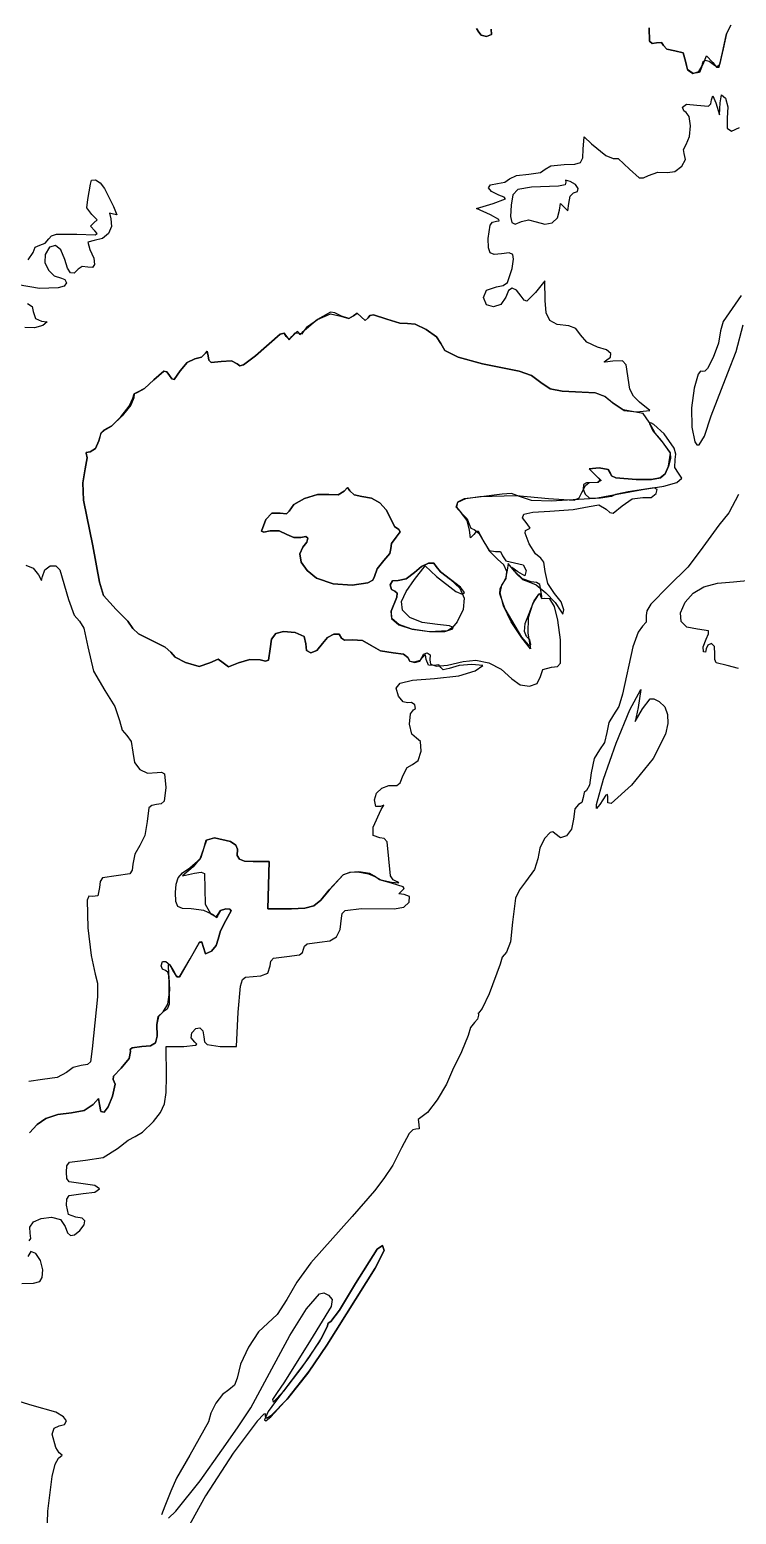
# Model space of a CAD drawing. Extents: x 0 to 397, y 0 to 706.
# Drawn here: x 222.7 to 275.3, y 341.3 to 451.7 of the extents above; entities that cross this region are included whole.
import ezdxf

# ---------------------------------------------------------------- set-up
doc = ezdxf.new("R2010")
doc.units = 0

msp = doc.modelspace()

# ---------------------------------------------------------------- linework, layer by layer
at = {"layer": 'Layer 1', "color": 7}
for points in [[(255.935544, 451.807653), (256.116828, 451.529531), (256.283339, 451.29855), (256.683742, 451.202506), (257.050852, 451.343176), (257.040401, 451.750017)], [(257.040401, 451.750017), (257.050852, 451.343176), (256.683742, 451.202506), (256.283339, 451.29855), (256.116828, 451.529531), (255.935544, 451.807653)], [(274.865038, 452.047542), (274.544044, 451.414322), (274.297595, 450.282461), (274.018989, 449.100831), (273.85498, 448.943999), (273.657303, 449.043152), (273.27202, 449.344964), (272.968195, 449.416391), (272.768947, 449.261334), (272.697394, 448.883696), (272.530927, 448.511912), (272.080032, 448.45366), (271.637781, 448.757093), (271.49054, 449.361358), (271.335098, 449.975015), (270.69679, 450.144172), (270.116514, 450.258869), (269.87517, 450.534697), (269.719727, 450.750862), (269.346003, 450.722022), (269.025962, 450.677931), (268.830109, 450.84501), (268.796022, 451.843504)], [(268.796022, 451.843504), (268.830109, 450.84501), (269.025962, 450.677931), (269.346003, 450.722022), (269.719727, 450.750862), (269.87517, 450.534697), (270.116514, 450.258869), (270.69679, 450.144172), (271.335098, 449.975015), (271.49054, 449.361358), (271.643227, 448.726556), (272.037082, 448.460715), (272.489277, 448.592809), (272.816986, 449.151807), (273.066576, 449.759335), (273.534183, 449.264344), (273.819223, 448.924894), (274.002629, 448.92603), (274.291951, 450.244008), (274.541017, 451.397603), (274.862878, 452.043529)], [(222.667609, 369.630443), (223.257713, 370.248995), (223.902552, 370.71303), (224.779073, 371.001867), (225.804026, 371.1219), (226.749427, 371.294849), (227.403521, 371.739261), (227.80679, 372.180322), (227.883299, 371.739261), (227.987771, 371.213672), (228.229066, 371.168864), (228.541864, 371.563595), (228.860847, 372.356623), (229.046276, 373.258412), (228.901769, 373.591346), (228.936871, 373.845126), (229.495847, 374.455299), (230.086839, 375.174393), (230.198934, 375.690022), (230.178726, 375.844247), (230.321701, 375.961), (231.048776, 376.060792), (231.691174, 376.113852), (232.04458, 376.338164), (232.17481, 376.831425), (232.14768, 377.691332), (232.261098, 378.279413), (232.615816, 378.642069), (232.964195, 379.213558), (233.129284, 380.256204), (233.081648, 381.257576), (232.96886, 381.582648), (232.791852, 381.70524), (232.572116, 381.808869), (232.480702, 382.058018), (232.578455, 382.371329), (232.820074, 382.381956), (233.128105, 382.124693), (233.425089, 381.634332), (233.636921, 381.250327), (233.847629, 381.232209), (234.625239, 382.575543), (235.336704, 383.810355), (235.501639, 383.831356), (235.594673, 383.507936), (235.786144, 382.958837), (236.212035, 383.13893), (236.566621, 383.579682), (236.714038, 384.054036), (236.881431, 384.661431), (237.283774, 385.421756), (237.67721, 386.156725), (237.578851, 386.268043), (237.283774, 386.291354), (236.881431, 386.167), (236.714038, 385.86802), (236.625799, 385.621164), (236.290704, 385.86802), (235.649751, 386.167), (234.703203, 386.291354), (234.060828, 386.320949), (233.711809, 386.471491), (233.567446, 386.835619), (233.539036, 387.505969), (233.584892, 388.134547), (233.749512, 388.603681), (234.073478, 388.983982), (234.59737, 389.346059), (235.383315, 390.017748), (235.655704, 390.777279), (235.830197, 391.404651), (236.449454, 391.577732), (237.636332, 391.303051), (238.028175, 391.037536), (238.155136, 390.749762), (238.143213, 390.278418), (238.298408, 389.994729), (238.674596, 389.8559), (239.325654, 389.819134), (240.52651, 389.819134), (240.472182, 388.054891), (240.418207, 386.290648), (242.182097, 386.299468), (243.177041, 386.339685), (243.836626, 386.518278), (244.369475, 386.940421), (244.984213, 387.711285), (246.029979, 388.831929), (246.515903, 389.021817), (247.100881, 389.04267), (247.919414, 388.910819), (248.373351, 388.694831), (248.815955, 388.460321), (249.608074, 388.28455), (250.161715, 388.234808), (250.031408, 388.3036), (249.735813, 388.453304), (249.54572, 388.757757), (249.414046, 390.020217), (249.287928, 391.28991), (249.083052, 391.521944), (248.741651, 391.583024), (248.251113, 391.749844), (248.263284, 392.376775), (248.847485, 393.679231), (249.059151, 394.021778), (248.796684, 393.923), (248.464412, 393.910477), (248.355712, 394.417595), (248.503179, 394.897318), (248.887745, 395.271406), (249.422662, 395.484495), (250.021177, 395.481221), (250.271738, 395.678424), (250.487902, 396.23546), (250.774534, 396.810356), (251.193458, 397.050025), (251.593861, 397.325412), (251.820698, 398.021222), (251.784405, 398.741198), (251.46792, 398.992068), (251.121315, 399.288269), (250.964153, 400.050402), (251.032371, 400.797365), (251.24955, 401.10803), (251.412357, 401.21329), (251.350797, 401.466452), (251.102882, 401.663347), (250.818455, 401.632964), (250.490019, 401.70127), (250.136183, 402.134967), (249.959154, 402.722452), (250.268563, 403.097874), (251.181354, 403.31825), (252.814473, 403.440598), (254.620873, 403.646709), (255.842014, 404.000457), (256.405533, 404.401521), (255.587661, 404.470004), (254.658929, 404.392878), (253.911965, 404.192721), (253.464908, 404.082522), (253.294604, 404.259396), (253.139161, 404.450028), (252.765437, 404.410738), (252.362829, 404.424364), (252.208401, 404.862646), (252.137448, 405.202812), (252.002731, 405.076782), (251.729587, 404.770753), (251.334702, 404.645996), (250.979438, 404.714584), (250.825158, 404.988588), (250.506908, 405.237737), (249.741777, 405.341366), (248.811942, 405.505761), (248.098537, 405.900872), (247.46239, 406.255237), (246.712472, 406.302686), (246.128977, 406.280461), (245.886266, 406.448736), (245.718167, 406.732673), (245.32041, 406.730032), (244.852803, 406.48629), (244.475154, 406.046922), (244.051881, 405.532158), (243.607276, 405.351729), (243.286165, 405.5099), (243.233375, 406.010939), (243.125425, 406.569078), (242.441742, 406.856548), (241.577458, 406.939274), (241.006464, 406.779377), (240.691323, 406.352119), (240.594596, 405.632761), (240.463318, 404.81339), (240.236664, 404.738055), (239.847059, 404.825605), (239.065524, 404.857443), (238.236628, 404.600885), (237.485828, 404.31681), (237.091158, 404.596299), (236.723916, 404.876052), (236.096324, 404.608646), (235.307556, 404.341637), (234.285161, 404.618877), (233.509094, 405.032377), (233.186258, 405.386874), (232.771744, 405.77374), (231.775146, 406.264586), (230.778548, 406.758784), (230.364034, 407.154292), (230.001334, 407.702465), (229.129311, 408.56364), (228.196301, 409.616859), (227.894588, 410.605519), (227.40211, 413.30286), (226.694878, 416.700288), (226.653603, 417.990651), (226.81791, 419.03515), (226.974719, 419.84407), (226.899754, 420.211664), (226.885775, 420.259863), (227.189032, 420.299859), (227.595917, 420.557387), (227.831088, 421.128181), (228.002803, 421.688702), (228.257597, 421.921932), (228.780799, 422.220426), (229.483324, 422.91606), (230.099594, 423.709061), (230.364034, 424.299656), (230.472557, 424.613584), (230.733745, 424.744156), (231.240335, 425.009225), (231.939541, 425.646562), (232.684828, 426.293557), (232.897449, 426.249416), (233.090655, 425.985935), (233.270495, 425.727949), (233.435055, 425.685765), (233.884758, 426.318251), (234.40418, 426.950606), (234.980487, 427.213602), (235.46807, 427.343072), (235.774943, 427.654574), (235.909528, 427.780163), (235.980613, 427.440085), (236.034378, 427.123952), (236.187429, 426.95969), (236.945108, 427.019574), (237.698597, 427.079149), (238.138556, 426.838952), (238.31861, 426.712101), (238.598181, 426.766324), (239.495693, 427.435852), (241.339751, 429.045137), (241.639414, 429.118603), (241.803213, 428.879067), (242.00659, 428.63005), (242.212083, 428.891414), (242.452722, 429.145855), (242.74125, 429.135184), (242.969189, 429.081826), (243.064042, 429.233256), (243.372899, 429.625942), (244.115673, 430.152243), (245.089781, 430.560319), (245.858044, 430.403773), (246.444008, 430.211995), (246.790789, 430.425293), (247.055064, 430.610193), (247.368286, 430.338157), (247.666163, 430.063166), (247.873817, 430.273951), (248.017381, 430.441862), (248.278586, 430.482708), (249.27364, 430.174468), (250.231962, 429.867154), (250.809283, 429.849559), (251.377564, 429.803808), (252.210429, 429.405764), (252.963522, 428.860348), (253.292487, 428.372478), (253.598528, 427.834139), (254.590931, 427.338397), (256.389851, 426.842524), (259.115441, 426.303788), (260.029842, 425.975748), (260.7421, 425.451123), (261.438881, 424.98259), (262.329601, 424.810125), (264.813952, 424.682596), (265.52792, 424.409381), (266.09974, 423.948642), (266.92674, 423.378244), (267.855869, 423.267427), (268.834828, 423.381727), (268.065772, 424.004733), (267.64068, 424.434296), (267.360348, 424.968699), (267.082227, 426.779332), (266.814821, 427.066935), (266.082807, 427.041799), (265.527313, 426.971993), (265.459067, 426.998292), (265.553639, 427.064377), (265.928268, 427.339742), (265.942665, 427.620267), (265.612179, 427.879757), (264.952153, 428.092019), (264.149274, 428.451809), (263.693794, 429.001834), (263.349262, 429.482935), (262.824549, 429.683048), (261.958589, 429.768139), (261.415289, 430.067444), (261.132471, 430.647008), (261.047959, 431.57288), (261.040198, 433.034439), (260.337817, 432.152494), (259.688132, 431.503603), (259.487958, 431.575983), (259.269958, 431.88791), (258.920278, 432.340062), (258.604795, 432.475374), (258.337202, 432.294906), (258.13119, 431.799716), (257.767388, 431.265357), (257.207794, 431.081107), (256.694502, 431.250341), (256.469606, 431.776433), (256.697104, 432.323988), (257.435512, 432.570183), (257.933431, 432.675923), (258.257882, 432.896194), (258.603207, 433.93367), (258.696539, 434.636211), (258.640249, 434.992842), (258.368059, 435.096465), (257.81369, 435.039982), (257.26619, 434.99061), (256.969051, 435.104849), (256.846406, 435.469054), (256.822384, 436.169577), (256.954455, 437.175038), (257.144597, 437.390117), (257.439745, 437.460039), (257.625042, 437.498828), (257.60952, 437.596255), (256.998773, 437.942287), (255.940439, 438.408659), (257.175162, 438.780487), (258.093355, 439.132515), (258.01366, 439.254108), (257.616134, 439.397496), (257.056722, 439.660359), (256.845535, 439.944919), (256.992395, 440.17299), (257.507126, 440.266388), (258.054814, 440.370017), (258.409885, 440.619166), (258.920399, 440.868315), (259.841811, 440.971944), (260.699194, 441.075573), (261.05572, 441.324722), (261.470234, 441.573871), (262.466832, 441.6775), (263.259287, 441.701814), (263.681755, 441.837882), (263.85148, 442.180391), (263.885705, 442.824028), (263.970416, 443.729125), (264.503067, 443.227959), (265.583273, 442.351747), (266.119639, 442.123852), (266.487796, 442.127998), (267.34293, 441.324722), (268.059113, 440.679315), (268.37287, 440.678808), (268.753336, 440.861524), (269.449367, 441.101943), (270.15704, 441.092594), (270.718342, 441.168778), (271.221635, 441.553366), (271.50334, 442.060523), (271.399877, 442.504412), (271.357808, 442.787825), (271.557568, 443.16834), (271.789487, 443.752518), (271.865103, 444.550348), (271.785275, 445.254515), (271.550865, 445.557705), (271.36407, 445.669889), (271.286282, 445.938705), (271.565814, 446.157825), (272.344616, 446.087225), (273.206276, 446.023504), (273.377285, 446.185402), (273.438228, 446.500328), (273.530038, 446.795647), (273.755728, 446.263614), (274.038303, 445.381669), (274.078873, 446.263614), (274.180473, 446.86413), (274.466223, 446.616392), (274.651034, 445.957623), (274.609098, 445.117085), (274.591884, 444.381367), (274.916147, 444.152855), (275.521068, 444.428507)], [(228.25548, 439.892443), (228.923994, 438.553651), (229.181743, 437.945285), (228.919055, 437.994145), (228.638509, 438.055705), (228.722558, 437.633606), (228.782663, 437.054311), (228.555165, 436.5407), (228.102242, 436.173403), (227.486071, 436.033052), (227.008983, 435.90345), (227.176685, 435.350779), (227.456625, 434.704319), (227.521525, 434.244688), (227.375817, 434.010284), (227.023932, 434.039504), (226.596982, 434.080779), (226.297562, 433.900862), (226.008157, 433.599143), (225.733867, 433.627327), (225.492451, 433.972547), (225.30167, 434.62194), (225.018786, 435.335362), (224.605991, 435.649626), (224.174941, 435.537978), (223.837288, 434.97366), (223.828513, 434.394756), (224.085909, 433.822501), (224.521501, 433.385117), (225.047317, 433.210828), (225.314149, 433.113814), (225.425142, 432.880275), (225.260636, 432.639111), (224.81897, 432.491172), (223.415278, 432.45165), (221.836298, 432.715076)], [(222.57937, 434.58944), (222.955696, 435.133115), (223.10007, 435.51954), (223.447116, 435.680274), (223.848268, 435.821385), (224.122686, 436.160405), (224.309256, 436.375021), (224.691584, 436.497264), (226.188906, 436.487783), (227.570076, 436.450918), (227.710675, 436.550688), (227.54181, 436.740019), (227.215093, 437.100073), (227.472313, 437.330217), (227.701795, 437.570988), (227.326968, 437.957809), (226.932915, 438.453859), (227.010879, 439.068707), (227.220782, 440.215588), (227.295736, 440.516877), (227.583085, 440.535425), (227.947957, 440.313269), (228.25548, 439.892443)], [(262.592774, 440.37328), (262.549999, 440.16492), (262.052671, 440.06213), (260.030608, 439.981492), (259.017766, 439.819992), (258.638402, 439.428369), (258.516777, 438.657368), (258.46451, 437.819884), (258.562726, 437.358968), (258.831201, 437.243599), (259.289713, 437.442753), (259.816675, 437.567151), (260.393908, 437.420881), (261.026351, 437.23436), (261.577567, 437.3408), (261.968313, 437.700975), (262.119346, 438.275662), (262.190034, 438.782648), (262.466832, 438.502498), (262.742572, 438.233681), (262.814318, 438.767081), (262.921651, 439.327602), (263.172388, 439.560832), (263.469102, 439.660387), (263.507748, 439.89822), (263.315213, 440.183083), (262.918388, 440.423727), (262.572621, 440.504866), (262.592774, 440.37328)], [(275.647676, 431.938358), (274.757618, 430.639429), (274.299183, 429.987143), (274.108506, 429.305223), (273.945346, 428.379732), (273.56417, 427.3197), (273.12743, 426.498719), (272.938992, 426.294621), (272.797583, 426.290382), (272.622283, 426.313837), (272.446304, 426.07645), (272.134449, 425.030038), (271.946286, 423.572928), (271.966085, 422.126896), (272.193991, 421.037617), (272.343526, 420.819849), (272.515361, 420.819148), (272.921662, 421.466396), (273.404361, 422.974269), (274.645787, 426.171496), (275.264537, 427.774712), (275.804045, 429.76088)], [(222.536728, 431.335196), (222.881265, 431.12279), (222.955696, 430.741382), (223.121766, 430.224165), (223.573057, 430.030534), (223.9825, 429.965623), (223.664074, 429.69222), (223.058443, 429.516096), (222.341157, 429.559576)], [(244.112851, 430.144482), (242.981139, 429.174342), (242.788655, 428.995836), (242.711264, 429.153881), (242.593701, 429.247588), (242.326383, 428.977492), (241.996756, 428.664357), (241.776402, 428.879067), (241.6285, 429.118157), (241.335606, 429.043682), (239.495693, 427.435852), (238.598181, 426.766324), (238.31861, 426.712101), (238.138556, 426.838952), (237.698597, 427.079149), (236.945108, 427.019574), (236.187429, 426.95969), (236.034378, 427.123952), (235.980613, 427.440085), (235.909528, 427.780163), (235.774943, 427.654574), (235.46807, 427.343072), (234.980487, 427.213602), (234.40418, 426.950606), (233.884758, 426.318251), (233.435055, 425.685765), (233.270495, 425.727949), (233.090655, 425.985935), (232.897449, 426.249416), (232.684828, 426.293557), (231.939541, 425.646562), (231.231736, 425.009225), (230.704112, 424.744156), (230.463032, 424.622359), (230.443409, 424.329642), (230.227388, 423.778713), (229.578574, 422.970476), (228.806199, 422.239895), (228.219497, 421.921932), (227.991558, 421.688702), (227.831088, 421.128181), (227.595917, 420.557387), (227.189032, 420.299859), (226.885775, 420.259863), (226.899754, 420.211664), (226.974719, 419.84407), (226.81791, 419.03515), (226.653603, 417.990651), (226.694878, 416.700288), (227.40211, 413.30286), (227.894588, 410.605519), (228.196301, 409.616859), (229.129311, 408.56364), (230.001334, 407.702465), (230.364034, 407.154292), (230.778548, 406.758784), (231.775146, 406.264586), (232.771744, 405.77374), (233.186258, 405.386874), (233.509094, 405.032377), (234.285161, 404.618877), (235.307556, 404.341637), (236.096324, 404.608646), (236.723916, 404.876052), (237.091158, 404.596299), (237.485828, 404.31681), (238.236628, 404.600885), (239.065524, 404.857443), (239.847059, 404.825605), (240.236664, 404.738055), (240.463318, 404.81339), (240.594596, 405.632761), (240.691323, 406.352119), (241.006464, 406.779377), (241.577458, 406.939274), (242.441742, 406.856548), (243.125425, 406.569078), (243.233375, 406.010939), (243.286165, 405.5099), (243.607276, 405.351729), (244.051881, 405.532158), (244.475154, 406.046922), (244.852803, 406.48629), (245.32041, 406.730032), (245.718167, 406.732673), (245.886266, 406.448736), (246.128977, 406.280461), (246.712472, 406.302686), (247.46239, 406.255237), (248.098537, 405.900872), (248.811942, 405.505761), (249.741777, 405.341366), (250.506908, 405.237737), (250.825158, 404.988588), (250.980601, 404.739439), (251.354325, 404.63581), (251.728049, 404.739439), (251.883492, 404.988588), (251.998189, 405.237737), (252.274017, 405.341366), (252.492784, 405.192802), (252.470515, 404.835482), (252.518018, 404.493685), (252.973841, 404.355616), (253.797566, 404.423526), (254.94878, 404.699663), (255.892775, 404.802768), (256.867231, 404.604545), (257.786984, 404.135058), (258.566871, 403.42437), (259.189657, 402.977252), (259.891817, 402.863674), (260.465522, 403.068721), (260.702942, 403.577476), (260.894015, 404.119167), (261.52562, 404.283032), (261.98195, 404.327774), (262.208687, 404.571384), (262.187432, 406.311506), (262.008044, 407.768721), (261.744784, 408.799031), (261.415509, 409.354546), (261.038081, 409.387377), (260.800662, 409.376749), (260.700825, 409.642083), (260.656039, 409.737884), (260.535946, 409.65734), (260.142731, 409.045535), (259.787748, 407.95673), (259.774078, 406.816331), (259.96105, 405.645461), (259.325697, 406.463553), (258.524361, 407.663841), (257.963533, 408.831619), (257.710018, 409.792294), (257.830624, 410.371275), (258.153509, 410.866415), (258.202848, 411.391817), (257.987141, 411.894928), (257.514887, 412.323195), (256.901715, 412.9182), (256.436445, 413.718785), (256.082917, 414.375129), (255.926807, 414.364005), (255.749233, 414.148822), (255.489104, 413.915194), (255.416564, 414.474788), (255.241542, 415.195293), (254.82813, 415.744084), (254.435874, 416.194967), (254.553669, 416.568261), (255.151683, 416.837177), (256.200084, 416.974926), (258.92622, 417.053948), (261.315012, 416.819704), (263.218867, 416.694997), (263.579384, 416.87864), (263.784458, 417.269849), (264.052878, 417.79121), (264.318917, 418.020207), (265.024473, 418.052663), (265.140316, 418.210222), (264.780703, 418.58183), (264.330867, 419.026507), (265.074567, 419.099708), (265.746697, 418.986907), (265.916648, 418.689427), (265.980528, 418.505977), (266.315508, 418.372236), (267.823766, 418.248455), (268.974798, 418.253895), (269.628975, 418.368179), (269.981329, 418.672367), (270.22689, 419.247522), (270.385067, 420.212767), (269.85612, 420.957084), (269.243168, 421.693729), (268.794258, 422.510013), (268.355358, 423.160095), (267.661135, 423.278363), (266.864298, 423.423487), (266.07434, 423.958872), (265.49865, 424.414639), (264.787758, 424.684537), (262.329601, 424.810125), (261.438881, 424.98259), (260.7421, 425.451123), (260.029842, 425.975748), (259.115441, 426.303788), (256.389851, 426.842524), (254.590931, 427.338397), (253.598528, 427.834139), (253.292487, 428.372478), (252.963522, 428.860348), (252.210429, 429.405764), (251.377564, 429.803808), (250.809283, 429.849559), (250.231962, 429.867154), (249.27364, 430.174468), (248.278586, 430.482708), (248.017381, 430.441862), (247.873817, 430.273951), (247.666163, 430.063166), (247.368286, 430.338157), (247.055064, 430.610193), (246.790789, 430.425293), (246.448021, 430.213538), (245.88803, 430.387546), (245.4021, 430.63745), (245.071878, 430.697682), (244.112851, 430.144482)], [(268.827067, 422.410882), (269.078641, 421.874792), (269.697723, 421.137354), (270.360019, 420.232169), (270.377024, 419.798148), (270.223009, 419.237291), (269.979295, 418.668795), (269.626902, 418.367561), (268.972753, 418.253983), (267.823766, 418.248455), (266.315508, 418.372236), (265.980528, 418.505977), (265.916648, 418.689427), (265.746697, 418.986907), (265.074567, 419.099708), (264.330867, 419.026507), (264.780703, 418.58183), (265.214752, 418.159863), (264.936278, 418.010682), (264.142527, 417.999746), (263.913856, 417.878969), (263.886367, 417.531477), (264.031055, 417.139866), (264.318917, 416.886732), (264.837677, 416.853085), (265.465445, 416.990096), (268.3106, 417.495626), (269.876372, 417.735896), (270.856951, 418.023162), (271.232693, 418.348462), (270.983951, 418.702833), (270.696922, 419.124402), (270.735596, 419.737531), (270.782295, 420.135459), (270.666804, 420.566162), (269.901628, 421.633712), (269.146992, 422.344692), (268.915046, 422.471169), (268.827067, 422.410882)], [(247.414853, 416.971751), (248.122856, 416.845611), (248.740769, 416.507407), (249.23274, 415.984921), (249.562918, 415.305933), (249.844612, 414.746383), (250.168638, 414.513594), (250.254981, 414.349817), (249.965085, 413.955852), (249.621656, 413.480704), (249.578793, 413.121179), (249.49492, 412.740047), (249.052801, 412.213129), (248.560456, 411.602073), (248.355712, 411.019328), (248.224192, 410.751821), (247.866321, 410.554019), (246.691658, 410.373171), (245.271991, 410.488061), (244.047587, 410.909967), (243.335356, 411.467626), (242.903484, 412.092523), (242.789046, 412.700817), (243.029117, 413.208668), (243.329502, 413.591179), (243.399137, 413.870303), (243.24725, 413.999938), (242.883067, 413.93398), (242.352709, 413.916694), (241.82685, 414.162933), (241.249705, 414.415125), (240.59636, 414.411994), (240.129491, 414.319219), (239.932167, 414.394487), (240.263337, 415.259367), (240.712865, 415.736234), (241.321671, 415.741614), (241.805506, 415.695577), (242.005708, 415.891898), (242.339645, 416.377304), (243.142623, 416.830596), (244.11639, 417.12613), (244.962693, 417.138262), (245.654844, 417.106997), (246.088761, 417.378151), (246.338175, 417.639957), (246.509272, 417.406726), (246.83374, 417.104175), (247.414853, 416.971751)], [(246.088761, 417.378151), (245.654844, 417.106997), (244.962693, 417.138262), (244.11639, 417.12613), (243.142623, 416.830596), (242.339645, 416.377304), (242.005708, 415.891898), (241.805506, 415.695577), (241.321671, 415.741614), (240.712865, 415.736234), (240.263337, 415.259367), (239.932167, 414.394487), (240.129491, 414.319219), (240.59636, 414.411994), (241.249705, 414.415125), (241.82685, 414.162933), (242.352709, 413.916694), (242.883067, 413.93398), (243.24725, 413.999938), (243.399137, 413.870303), (243.329502, 413.591179), (243.029117, 413.208668), (242.789046, 412.700817), (242.903484, 412.092523), (243.335356, 411.467626), (244.047587, 410.909967), (245.271991, 410.488061), (246.691658, 410.373171), (247.866321, 410.554019), (248.224192, 410.751821), (248.355712, 411.019328), (248.560456, 411.602073), (249.052801, 412.213129), (249.49492, 412.740047), (249.578793, 413.121179), (249.621656, 413.480704), (249.965085, 413.955852), (250.254981, 414.349817), (250.168638, 414.513594), (249.844612, 414.746383), (249.562918, 415.305933), (249.23274, 415.984921), (248.740769, 416.507407), (248.122856, 416.845611), (247.414853, 416.971751), (246.83374, 417.104175), (246.509272, 417.406726), (246.338175, 417.639957), (246.088761, 417.378151)], [(267.229335, 417.335818), (266.284551, 417.129796), (265.994612, 416.98939), (265.186089, 416.845765), (261.50022, 416.632026), (260.029401, 416.686089), (259.135902, 416.966107), (258.550335, 417.202115), (257.861315, 417.153432), (255.903045, 416.912484), (255.028453, 416.815796), (254.52871, 416.557281), (254.447405, 416.184268), (254.82813, 415.744084), (255.239954, 415.324895), (255.411272, 414.915761), (255.517458, 414.631731), (255.772869, 414.513594), (256.13063, 414.243939), (256.483364, 413.595666), (256.8768, 412.962517), (257.35649, 412.879174), (257.737534, 412.883892), (257.880718, 412.562379), (258.11902, 412.184201), (258.762663, 412.044148), (259.420462, 411.898671), (259.644608, 411.471942), (259.535952, 411.085474), (259.027246, 411.383748), (258.586318, 411.691326), (258.893896, 411.250397), (259.373939, 410.81432), (259.848161, 410.633036), (260.393622, 410.396096), (261.117544, 409.819133), (261.801382, 409.102933), (262.22659, 408.448282), (262.373919, 408.230265), (262.438963, 408.549882), (262.251329, 409.134876), (261.761276, 409.751091), (261.262051, 410.496379), (261.05572, 411.393273), (260.959676, 412.102136), (260.728695, 412.396926), (260.342844, 412.707812), (259.873914, 413.45526), (259.577139, 414.248746), (259.601955, 414.447349), (259.742328, 414.513594), (259.944381, 414.613871), (259.715164, 414.936928), (259.363984, 415.386135), (259.472452, 415.661445), (260.127021, 415.810946), (261.414142, 415.882725), (263.144519, 416.015723), (264.324561, 416.246087), (265.039113, 416.352141), (265.59174, 416.033009), (265.866377, 415.790926), (266.111117, 415.742584), (266.782365, 416.28454), (267.521788, 416.813133), (268.314127, 416.89167), (268.957065, 416.911029), (269.317428, 417.21164), (269.3803, 417.500571), (269.164763, 417.610941), (267.229335, 417.335818)], [(275.454398, 417.123005), (274.713592, 415.772085), (273.98962, 414.834975), (272.593677, 412.926093), (271.670545, 411.716946), (270.229359, 410.296133), (268.910675, 408.964087), (268.622014, 408.479288), (268.579416, 408.113848), (268.563497, 407.633629), (268.30178, 407.335973), (267.965809, 406.87428), (267.583304, 405.797993), (266.814821, 402.266906), (266.536832, 401.345979), (266.133959, 400.72456), (265.786429, 400.175153), (265.641834, 399.428101), (265.481761, 398.68374), (265.096792, 398.14152), (264.69048, 397.473314), (264.47943, 396.427019), (264.350667, 395.497581), (264.142527, 395.110804), (263.955732, 394.955361), (263.877944, 394.581637), (263.774315, 394.207913), (263.525166, 394.05247), (263.276017, 393.738365), (263.172388, 392.9832), (263.02125, 392.230802), (262.653319, 391.734189), (262.196819, 391.592648), (261.779973, 391.905463), (261.629052, 392.019501), (261.43812, 391.976917), (261.011799, 391.534649), (260.652153, 390.804184), (260.510325, 390.011045), (260.25024, 389.225717), (259.602275, 388.306775), (259.139788, 387.717922), (258.850108, 387.103537), (258.632135, 385.313453), (258.479603, 383.841575), (258.177052, 383.081427), (257.867136, 382.711936), (257.696921, 382.178668), (256.895233, 379.984962), (256.361634, 378.874235), (256.082961, 378.530238), (256.065499, 378.560665), (256.093545, 378.386305), (256.029868, 378.094116), (255.791567, 377.841615), (255.502289, 377.464893), (255.315669, 376.873593), (254.820722, 375.654392), (254.169493, 374.301488), (253.706357, 373.252321), (253.008898, 372.093318), (252.29907, 371.155309), (251.798825, 370.769122), (251.613705, 370.618971), (251.651364, 370.257947), (251.676852, 369.931759), (251.424528, 369.906933), (251.208584, 369.854264), (250.942368, 369.58295), (250.37078, 368.53004), (249.722021, 367.226261), (249.047862, 366.250036), (248.355712, 365.314116), (246.680016, 363.40594), (243.610098, 359.967809), (242.566454, 358.523431), (241.827908, 357.233736), (241.121558, 356.112519), (240.416796, 355.463848), (239.7255, 354.828165), (238.974772, 353.692286), (238.372144, 352.424776), (238.12515, 351.394201), (237.943866, 350.851056), (237.507788, 350.508729), (237.040606, 350.160344), (236.551099, 349.515791), (236.16511, 348.774334), (236.008482, 348.135238), (234.600898, 345.647801), (233.605623, 343.949704), (233.189786, 342.982916), (232.758691, 341.852615), (232.501284, 341.212372)], [(252.942884, 411.779564), (253.25377, 411.385379), (254.00016, 410.809425), (254.702381, 410.163433), (255.02132, 409.420803), (254.956679, 408.583054), (254.50816, 407.651709), (254.169956, 407.228414), (253.779762, 406.987649), (252.452876, 406.913345), (251.123514, 407.10239), (250.162156, 407.445158), (249.632134, 407.907517), (249.596785, 408.455337), (250.014827, 409.486507), (250.044725, 409.797878), (249.863485, 409.92748), (249.628976, 410.068679), (249.531521, 410.408316), (249.697283, 410.706458), (250.10408, 410.739222), (250.701598, 410.84726), (251.334569, 411.31672), (251.857182, 411.763144), (252.379366, 412.012089), (252.781229, 412.029061), (252.942884, 411.779564)], [(251.334569, 411.31672), (250.701598, 410.84726), (250.10408, 410.739222), (249.697283, 410.706458), (249.531521, 410.408316), (249.628976, 410.068679), (249.863485, 409.92748), (250.044725, 409.797878), (250.014827, 409.486507), (249.596785, 408.455337), (249.610279, 407.905092), (250.153469, 407.440042), (251.165484, 407.106992), (252.444894, 406.92459), (253.588771, 406.92336), (254.194188, 407.133831), (254.165161, 407.259646), (253.938159, 407.36274), (253.041309, 407.458034), (251.891181, 407.597381), (250.989597, 407.97115), (250.441826, 408.512928), (250.353141, 409.156307), (250.708344, 409.908165), (251.32575, 410.809778), (252.129731, 411.818017), (252.976751, 411.020386), (254.402459, 409.919102), (254.877238, 409.717643), (255.057436, 409.826938), (254.74655, 410.229811), (254.00016, 410.809425), (253.25377, 411.385379), (252.942884, 411.779564), (252.781229, 412.029061), (252.379366, 412.012089), (251.857182, 411.763144), (251.334569, 411.31672)], [(222.391604, 411.865995), (222.945818, 411.657944), (223.337049, 411.160439), (223.558902, 410.728066), (223.636558, 411.036261), (223.818955, 411.527929), (224.207264, 411.812593), (224.636981, 411.829565), (224.9436, 411.518156), (225.585303, 409.319291), (226.0063, 408.151419), (226.394223, 407.709565), (226.724247, 407.178369), (227.006646, 405.795744), (227.435315, 403.973117), (228.278058, 402.533606), (229.02361, 401.355812), (229.379431, 400.311104), (229.568123, 399.589056), (229.911067, 399.187154), (230.230948, 398.755486), (230.364034, 397.961603), (230.500526, 397.19764), (230.879178, 396.662145), (231.453754, 396.394144), (232.178018, 396.432663), (232.512309, 396.47127), (232.71186, 396.335649), (232.83348, 395.328468), (232.69647, 394.300208), (232.480906, 394.105497), (232.127924, 394.05247), (231.775537, 393.999697), (231.559907, 393.80676), (231.422368, 392.7927), (231.266925, 391.747242), (230.893201, 391.00341), (230.519477, 390.378023), (230.364034, 389.617698), (230.321872, 389.169929), (230.148707, 388.910246), (229.129311, 388.7608), (228.107798, 388.610384), (227.935957, 388.346611), (227.894588, 387.889791), (227.772968, 387.263787), (227.359777, 387.224099), (227.090254, 387.239693), (226.956728, 386.939275), (227.026754, 384.891531), (227.270127, 382.833248), (227.572502, 381.448065), (227.72956, 380.767556), (227.749199, 379.756053), (227.340374, 375.884403), (227.218313, 374.914264), (227.003118, 374.727335), (226.526515, 374.64968), (225.929923, 374.494237), (225.425142, 374.120513), (224.726906, 373.743217), (223.643966, 373.591346), (222.624526, 373.463684)], [(258.233496, 411.487817), (258.115139, 410.865384), (257.830624, 410.371275), (257.672568, 410.11276), (257.654411, 409.7626), (258.059224, 408.625024), (259.302016, 406.510516), (259.79719, 405.938724), (259.944043, 405.868664), (259.997386, 405.978483), (259.903459, 406.304626), (259.677769, 406.555628), (259.512228, 406.925427), (259.563116, 407.537056), (260.248784, 409.226775), (260.583731, 409.70846), (260.696838, 409.76495), (260.753742, 409.662896), (260.792636, 409.455022), (260.808775, 409.574702), (260.65417, 410.426264), (260.412297, 410.588569), (260.017494, 410.633036), (259.371955, 410.863356), (258.782771, 411.417261), (258.310093, 411.99229), (258.233496, 411.487817)], [(275.441081, 404.18765), (274.602042, 404.410738), (273.794313, 404.601591), (273.675785, 404.850872), (273.692228, 405.253877), (273.660875, 405.813912), (273.427644, 406.046922), (273.160988, 405.926007), (273.050172, 405.63523), (272.990023, 405.40491), (272.845208, 405.428855), (272.816016, 405.78957), (273.033944, 406.369361), (273.216887, 406.766225), (273.200235, 406.987869), (272.39471, 407.105256), (271.603033, 407.256702), (271.169601, 407.676271), (271.11836, 408.311806), (271.473254, 409.111152), (272.072282, 409.776232), (272.873254, 410.251903), (273.875044, 410.53767), (275.076529, 410.633036), (276.326818, 410.759507)], [(267.978988, 401.284419), (267.756385, 400.226085), (268.296136, 401.193049), (268.862962, 401.919375), (269.148425, 401.921961), (269.531917, 401.725744), (269.952277, 401.318258), (270.166212, 400.765549), (270.180188, 400.087195), (270.000671, 399.302777), (269.08702, 397.494062), (267.476985, 395.496038), (265.974239, 394.137049), (265.712081, 394.177816), (265.714506, 394.669831), (265.699149, 394.812657), (265.580539, 394.74537), (265.112667, 394.060231), (264.880741, 393.772125), (264.877965, 394.074656), (265.39511, 395.937495), (266.334596, 398.620477), (267.366918, 401.09533), (268.170635, 402.611217), (267.978988, 401.284419)], [(222.63996, 361.596894), (222.783717, 361.762744), (222.716865, 362.161692), (222.695302, 362.628417), (222.984359, 363.005713), (223.538397, 363.259449), (224.311775, 363.355492), (224.972484, 363.177207), (225.322836, 362.655228), (225.498272, 362.185085), (225.72249, 361.985479), (226.019402, 362.050192), (226.41292, 362.373006), (226.743672, 362.78973), (226.804945, 363.100125), (226.59965, 363.293905), (226.130698, 363.360784), (225.583848, 363.559266), (225.425142, 364.242729), (225.465915, 364.706467), (225.636765, 364.97342), (226.659865, 365.124674), (227.531888, 365.228303), (227.894588, 365.477452), (227.531888, 365.726601), (226.659865, 365.83023), (225.636765, 365.981484), (225.465915, 366.248437), (225.425142, 366.712175), (225.467128, 367.185438), (225.655991, 367.451333), (226.851776, 367.59412), (228.169446, 367.795644), (229.229147, 368.476065), (230.008434, 369.098939), (230.54642, 369.35801), (231.09596, 369.689621), (231.903204, 370.4869), (232.423243, 371.153876), (232.720767, 371.803688), (232.852927, 372.632953), (232.876872, 373.838291), (232.859586, 376.060792), (234.16945, 376.066084), (235.035741, 376.146429), (235.12716, 376.243586), (234.993187, 376.379703), (234.721019, 376.712329), (234.749417, 377.079615), (235.05548, 377.404375), (235.348743, 377.44646), (235.568915, 377.226806), (235.655704, 376.766348), (235.707843, 376.415896), (235.896343, 376.200051), (236.874905, 376.060792), (238.094106, 376.060792), (238.197822, 378.618432), (238.384839, 380.555228), (238.541764, 381.043787), (238.742511, 381.22017), (239.88904, 381.308365), (240.412739, 381.522986), (240.594596, 382.058018), (240.646978, 382.409214), (240.837175, 382.624976), (241.829319, 382.763574), (242.770002, 382.889516), (242.992362, 383.054087), (243.064042, 383.292741), (243.134537, 383.530056), (243.351777, 383.694776), (244.261018, 383.821908), (245.03095, 383.91228), (245.532297, 384.212301), (245.804317, 384.76533), (245.886266, 385.614726), (245.947594, 385.956083), (246.17475, 386.168323), (247.385572, 386.328748), (249.808805, 386.306876), (250.536938, 386.415708), (250.944397, 386.798649), (250.951144, 387.213075), (250.549638, 387.35498), (250.168462, 387.422052), (250.419111, 387.661897), (250.561093, 387.812064), (250.481288, 387.948573), (249.62536, 388.201647), (248.728731, 388.452119), (248.355712, 388.719525), (248.010034, 388.930001), (247.178845, 389.043375), (246.540052, 389.012281), (246.029847, 388.820552), (244.973982, 387.69788), (244.36506, 386.935361), (243.834553, 386.517132), (243.17579, 386.339674), (242.182097, 386.299468), (240.418207, 386.290648), (240.472182, 388.054891), (240.52651, 389.819134), (239.325654, 389.819134), (238.674596, 389.8559), (238.298408, 389.994729), (238.143213, 390.278418), (238.155136, 390.749762), (238.028175, 391.037536), (237.636332, 391.303051), (236.449454, 391.577732), (235.838267, 391.412279), (235.655704, 390.845718)], [(235.655704, 390.845718), (235.422606, 390.12561), (234.861953, 389.429314), (234.068203, 388.749864), (234.961437, 388.950595), (235.457051, 389.032373), (235.708488, 388.928546), (235.724496, 387.789955), (235.761537, 386.645455), (236.154179, 385.963976), (236.574073, 385.714518), (236.714038, 385.895537), (236.881431, 386.17507), (237.283774, 386.291354), (237.578851, 386.268043), (237.67721, 386.156725), (237.283774, 385.421756), (236.881431, 384.661431), (236.714038, 384.054036), (236.566621, 383.579682), (236.212035, 383.13893), (235.786144, 382.958837), (235.594673, 383.507936), (235.502356, 383.833583), (235.339527, 383.816793), (234.636176, 382.597416), (233.843924, 381.22824), (233.616107, 381.287678), (233.344303, 381.739459), (233.109937, 382.129924), (232.996287, 382.134262), (233.057847, 380.725928), (233.073457, 379.20325), (232.925687, 378.845732), (232.654622, 378.656885), (232.272563, 378.283778), (232.14768, 377.691332), (232.17481, 376.831425), (232.04458, 376.338164), (231.691174, 376.113852), (231.048776, 376.060792), (230.321701, 375.961), (230.178726, 375.844247), (230.198934, 375.690022), (230.086839, 375.174393), (229.495847, 374.455299), (228.936871, 373.845126), (228.901769, 373.591346), (229.046276, 373.258412), (228.860847, 372.356623), (228.541864, 371.563595), (228.229066, 371.168864), (227.987771, 371.213672), (227.883299, 371.739261), (227.80679, 372.180322), (227.403521, 371.739261), (226.749427, 371.294849), (225.804026, 371.1219), (224.779073, 371.001867), (223.902552, 370.71303), (223.257713, 370.248995), (222.667609, 369.630443)], [(233.026284, 340.975669), (233.5662, 341.488548), (235.371718, 343.73398), (236.985677, 346.027037), (238.152314, 347.688621), (239.137976, 349.187619), (240.544854, 351.763207), (242.056552, 354.54667), (243.294406, 356.545113), (244.257666, 357.651337), (244.58683, 357.723733), (244.93306, 357.548414), (245.198139, 357.230153), (245.123031, 356.718151), (243.591092, 354.216778), (241.65293, 351.10704), (241.069082, 350.247673), (240.750524, 349.793604), (240.804499, 349.608086), (241.601336, 350.407884), (242.965705, 352.201225), (244.255329, 354.095704), (244.827932, 355.198912), (244.90572, 355.484486), (245.092515, 355.608135), (245.745772, 356.440382), (246.9446, 358.429653), (248.554723, 360.970934), (248.937459, 361.243647), (249.061268, 360.877227), (248.410745, 359.554309), (244.812057, 353.835778), (243.395389, 351.765963), (241.843783, 349.828837), (240.633754, 348.574998), (240.305742, 348.376373), (240.241818, 348.555044), (240.241547, 348.725121), (240.128147, 348.708427), (239.616679, 348.194081), (237.838121, 345.796982), (235.781684, 342.633318), (234.322909, 339.972661)], [(246.9446, 358.429653), (245.745772, 356.440382), (245.092515, 355.608135), (244.90572, 355.485853), (244.827932, 355.203498), (244.413495, 354.373941), (243.402885, 352.833183), (240.989355, 349.6416), (240.440256, 348.89133), (240.157857, 348.271763), (240.262431, 348.195988), (240.63435, 348.497211), (241.918219, 349.917385), (243.485457, 351.905752), (244.812057, 353.835778), (248.410745, 359.554309), (249.061268, 360.877227), (248.937459, 361.243647), (248.554723, 360.970934), (246.9446, 358.429653)], [(222.103032, 358.421892), (222.972326, 358.444734), (223.438429, 358.567854), (223.626388, 358.873139), (223.661252, 359.442479), (223.502077, 360.139342), (223.144829, 360.646466), (222.76992, 360.800834), (222.557762, 360.439429)], [(223.976591, 338.942444), (224.035197, 341.49115), (224.356533, 344.073656), (224.586456, 344.982455), (224.846939, 345.42555), (225.111875, 345.659795), (224.879157, 345.821263), (224.639197, 346.217846), (224.3721, 347.22119), (224.523838, 347.657136), (224.895975, 347.838552), (225.269699, 347.944738), (225.425142, 348.200149), (225.208828, 348.517451), (224.636286, 348.846792), (222.880907, 349.3368), (221.988913, 349.614089)]]:
    msp.add_lwpolyline(points, dxfattribs=at)

doc.saveas('drawing.dxf')
